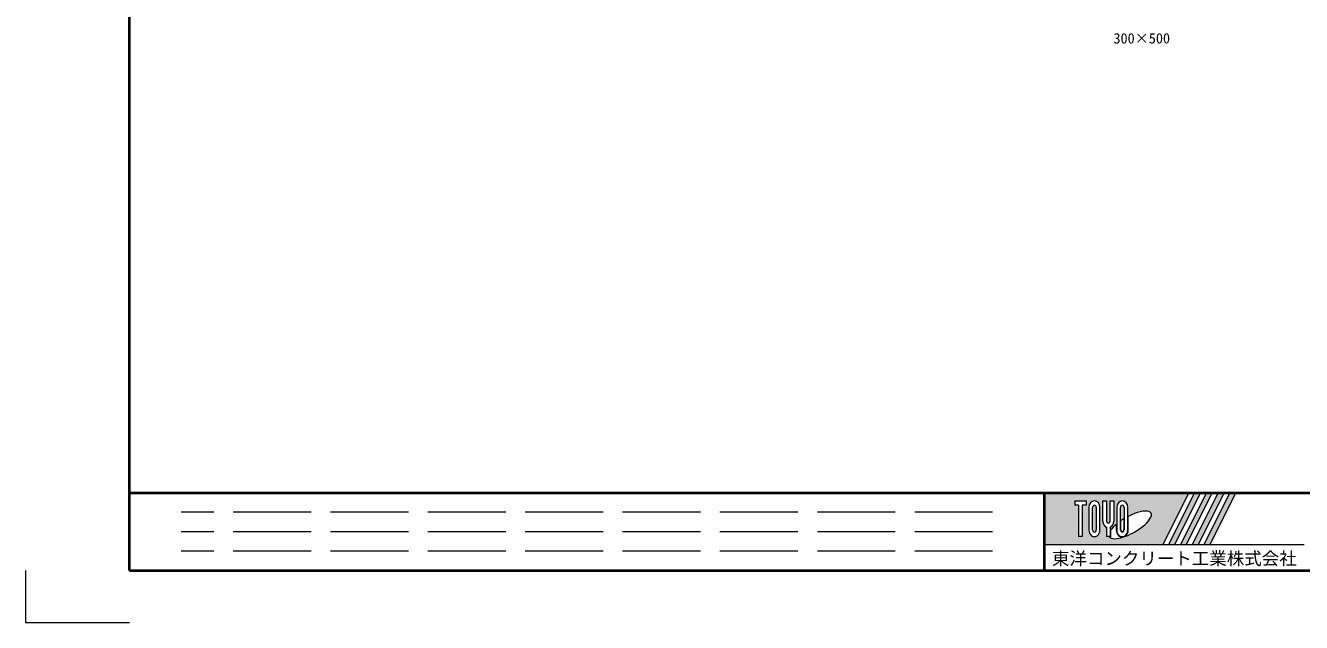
# Model space of a CAD drawing. Units: millimetres at full size; details may follow other scales. Extents: x -1809 to 57027, y -20349 to 17321.
# Drawn here: x 8600 to 13515, y 5187 to 7488 of the extents above; entities that cross this region are included whole.
import ezdxf
from ezdxf.enums import TextEntityAlignment as Align

# ---------------------------------------------------------------- set-up
doc = ezdxf.new("R2010")
doc.units = ezdxf.units.MM
doc.header["$LTSCALE"] = 50
doc.linetypes.add('DASHED', pattern=[7.5, 6, -1.5])
for name, color, linetype, lineweight in [('Defpoints_3', 1, 'Continuous', 13), ('図枠', 7, 'Continuous', 5), ('補助線', 8, 'Continuous', 13)]:
    doc.layers.add(name, color=color, linetype=linetype, lineweight=lineweight)
doc.layers.add('文字', color=7, linetype='Continuous')
doc.styles.add('ＭＳ ゴシック', font='')
doc.styles.add('ＭＳ 明朝', font='')
doc.styles.get('ＭＳ ゴシック').set_extended_font_data('MS Gothic')
doc.styles.get('ＭＳ 明朝').set_extended_font_data('MS Mincho')

msp = doc.modelspace()

# ---------------------------------------------------------------- hatches: boundary and pattern name
at = {"layer": '図枠'}
h = msp.add_hatch(color=256, dxfattribs=at)
h.paths.add_polyline_path([(12525, 5687.12), (12525, 5487.12), (12980.31, 5487.12), (13080.31, 5687.12)])
edge = h.paths.add_edge_path(flags=16)
edge.add_ellipse((12854.45, 5563.28), major_axis=(80.81, 45.23), ratio=0.3471473, start_angle=-144.31122, end_angle=72.1899, ccw=False)
edge.add_ellipse((12824.52, 5543.75), major_axis=(0, 27.5), ratio=0.8463542, start_angle=-160.70346, end_angle=-90)
edge.add_line((12847.8, 5543.75), (12847.8, 5596.17))
edge = h.paths.add_edge_path(flags=16)
edge.add_ellipse((12824.52, 5630.48), major_axis=(0, 25.38), ratio=0.8463542, start_angle=-90, end_angle=90, ccw=False)
edge.add_line((12846.01, 5630.48), (12846.01, 5543.75))
edge.add_ellipse((12824.52, 5543.75), major_axis=(0, 25.38), ratio=0.8463542, start_angle=90, end_angle=-90, ccw=False)
edge.add_line((12803.04, 5543.75), (12803.04, 5630.48))
edge = h.paths.add_edge_path(flags=16)
edge.add_line((12831.69, 5630.48), (12831.69, 5543.75))
edge.add_ellipse((12824.52, 5543.75), major_axis=(0, 8.46), ratio=0.8463542, start_angle=90, end_angle=-90, ccw=False)
edge.add_line((12817.36, 5543.75), (12817.36, 5630.48))
edge.add_ellipse((12824.52, 5630.48), major_axis=(0, 8.46), ratio=0.8463542, start_angle=-90, end_angle=90, ccw=False)
edge = h.paths.add_edge_path(flags=16)
edge.add_line((12829.9, 5586.15), (12829.9, 5543.75))
edge.add_ellipse((12824.52, 5543.75), major_axis=(0, 6.35), ratio=0.8463542, start_angle=90, end_angle=-90, ccw=False)
edge.add_line((12819.15, 5543.75), (12819.15, 5579.21))
edge.add_ellipse((12854.45, 5563.28), major_axis=(80.81, 45.23), ratio=0.3471473, start_angle=107.79174, end_angle=126.47132, ccw=False)
edge = h.paths.add_edge_path(flags=16)
edge.add_ellipse((12770.81, 5578.13), major_axis=(0, 25.38), ratio=0.8463542, start_angle=-163.34117, end_angle=-90, ccw=False)
edge.add_line((12777.97, 5554.19), (12777.97, 5518.37))
edge.add_line((12777.97, 5518.37), (12763.65, 5518.37))
edge.add_line((12763.65, 5518.37), (12763.65, 5554.19))
edge.add_ellipse((12770.81, 5578.13), major_axis=(0, 25.38), ratio=0.8463542, start_angle=90, end_angle=163.34117, ccw=False)
edge.add_line((12749.33, 5578.13), (12749.33, 5655.87))
edge.add_line((12749.33, 5655.87), (12763.65, 5655.87))
edge.add_line((12763.65, 5655.87), (12763.65, 5578.13))
edge.add_ellipse((12770.81, 5578.13), major_axis=(0, 8.46), ratio=0.8463542, start_angle=90, end_angle=-90)
edge.add_line((12777.97, 5578.13), (12777.97, 5655.87))
edge.add_line((12777.97, 5655.87), (12792.3, 5655.87))
edge.add_line((12792.3, 5655.87), (12792.3, 5578.13))
edge = h.paths.add_edge_path(flags=16)
edge.add_line((12801.25, 5565.64), (12801.25, 5543.75))
edge.add_ellipse((12824.52, 5543.75), major_axis=(0, 27.5), ratio=0.8463542, start_angle=90, end_angle=-171.54427)
edge.add_ellipse((12854.45, 5563.28), major_axis=(80.81, 45.23), ratio=0.3471473, start_angle=-178.64954, end_angle=-148.29244, ccw=False)
edge.add_line((12774.89, 5516.25), (12779.76, 5516.25))
edge.add_line((12779.76, 5516.25), (12779.76, 5543.06))
edge.add_ellipse((12854.45, 5563.28), major_axis=(80.81, 45.23), ratio=0.3471473, start_angle=148.21912, end_angle=165.90812, ccw=False)
edge = h.paths.add_edge_path(flags=16)
edge.add_ellipse((12717.1, 5630.48), major_axis=(0, 25.38), ratio=0.8463542, start_angle=-90, end_angle=90, ccw=False)
edge.add_line((12738.59, 5630.48), (12738.59, 5543.75))
edge.add_ellipse((12717.1, 5543.75), major_axis=(0, 25.38), ratio=0.8463542, start_angle=90, end_angle=-90, ccw=False)
edge.add_line((12695.62, 5543.75), (12695.62, 5630.48))
edge = h.paths.add_edge_path(flags=16)
edge.add_line((12724.26, 5630.48), (12724.26, 5543.75))
edge.add_ellipse((12717.1, 5543.75), major_axis=(0, 8.46), ratio=0.8463542, start_angle=90, end_angle=-90, ccw=False)
edge.add_line((12709.94, 5543.75), (12709.94, 5630.48))
edge.add_ellipse((12717.1, 5630.48), major_axis=(0, 8.46), ratio=0.8463542, start_angle=-90, end_angle=90, ccw=False)
h.paths.add_polyline_path([(12684.88, 5655.87), (12684.88, 5638.94), (12670.55, 5638.94), (12670.55, 5518.37), (12656.23, 5518.37), (12656.23, 5638.94), (12641.91, 5638.94), (12641.91, 5655.87)], flags=16)
for points in [[(13003, 5487.12), (13025.69, 5487.12), (13125.69, 5687.12), (13103, 5687.12)], [(13171.06, 5687.12), (13148.38, 5687.12), (13048.38, 5487.12), (13071.06, 5487.12)], [(13216.44, 5687.12), (13193.75, 5687.12), (13093.75, 5487.12), (13116.44, 5487.12)], [(13261.81, 5687.12), (13239.12, 5687.12), (13139.12, 5487.12), (13161.81, 5487.12)]]:
    msp.add_hatch(color=256, dxfattribs=at).paths.add_polyline_path(points)

# ---------------------------------------------------------------- linework, layer by layer
at = {"layer": 'Defpoints_3'}
for p, q in [((8600, 5387.12), (8600, 5187.12)), ((8600, 5187.12), (9000, 5187.12))]:
    msp.add_line(p, q, dxfattribs=at)
at = {"layer": '図枠', "lineweight": 40}
for p, q in [((9000, 5387.12), (9000, 10927.12)), ((9000, 5687.12), (16800, 5687.12)), ((12525, 5387.12), (12525, 5687.12)), ((9000, 5387.12), (16800, 5387.12))]:
    msp.add_line(p, q, dxfattribs=at)
at = {"layer": '図枠'}
for p, q in [((12525, 5687.12), (13080.31, 5687.12)), ((12641.91, 5655.87), (12641.91, 5638.94)), ((12641.91, 5655.87), (12684.88, 5655.87)), ((12684.88, 5655.87), (12684.88, 5638.94)), ((12749.33, 5655.87), (12763.65, 5655.87)), ((12749.33, 5578.13), (12749.33, 5655.87)), ((12763.65, 5655.87), (12763.65, 5578.13)), ((12777.97, 5655.87), (12792.3, 5655.87)), ((12777.97, 5578.13), (12777.97, 5655.87)), ((12792.3, 5655.87), (12792.3, 5578.13)), ((13080.31, 5687.12), (12980.31, 5487.12)), ((13103, 5687.12), (13003, 5487.12)), ((13125.69, 5687.12), (13025.69, 5487.12)), ((13148.38, 5687.12), (13048.38, 5487.12)), ((13171.06, 5687.12), (13071.06, 5487.12)), ((13193.75, 5687.12), (13093.75, 5487.12)), ((13103, 5687.12), (13125.69, 5687.12)), ((13216.44, 5687.12), (13116.44, 5487.12)), ((13239.12, 5687.12), (13139.12, 5487.12)), ((13148.38, 5687.12), (13171.06, 5687.12)), ((13261.81, 5687.12), (13161.81, 5487.12)), ((13193.75, 5687.12), (13216.44, 5687.12)), ((13239.12, 5687.12), (13261.81, 5687.12)), ((12656.23, 5638.94), (12641.91, 5638.94)), ((12656.23, 5638.94), (12656.23, 5518.37)), ((12670.55, 5638.94), (12670.55, 5518.37)), ((12684.88, 5638.94), (12670.55, 5638.94)), ((12695.62, 5630.48), (12695.62, 5543.75)), ((12709.94, 5543.75), (12709.94, 5630.48)), ((12724.26, 5630.48), (12724.26, 5543.75)), ((12738.59, 5543.75), (12738.59, 5630.48)), ((12803.04, 5630.48), (12803.04, 5543.75)), ((12817.36, 5543.75), (12817.36, 5630.48)), ((12831.69, 5630.48), (12831.69, 5543.75)), ((12846.01, 5543.75), (12846.01, 5630.48)), ((12763.65, 5554.19), (12763.65, 5518.37)), ((12777.97, 5554.19), (12777.97, 5518.37)), ((12801.25, 5565.64), (12801.25, 5543.75)), ((12819.15, 5543.75), (12819.15, 5579.21)), ((12829.9, 5586.15), (12829.9, 5543.75)), ((12847.8, 5543.75), (12847.8, 5596.17)), ((12670.55, 5518.37), (12656.23, 5518.37)), ((12777.97, 5518.37), (12763.65, 5518.37)), ((12774.89, 5516.25), (12779.76, 5516.25)), ((12779.76, 5543.06), (12779.76, 5516.25)), ((12525, 5487.12), (12980.31, 5487.12)), ((13003, 5487.12), (13025.69, 5487.12)), ((13048.38, 5487.12), (13071.06, 5487.12)), ((13093.75, 5487.12), (13116.44, 5487.12)), ((13139.12, 5487.12), (13161.81, 5487.12))]:
    msp.add_line(p, q, dxfattribs=at)
at = {"layer": '図枠', "linetype": 'DASHED', "lineweight": 9}
for p, q in [((12325, 5612.12), (9200, 5612.12)), ((12325, 5537.12), (9200, 5537.12)), ((12325, 5462.12), (9200, 5462.12))]:
    msp.add_line(p, q, dxfattribs=at)
at = {"layer": '図枠'}
for centre, major_axis, ratio, start_param, end_param in [((12717.1, 5630.48), (0, 25.38), 0.846354, 4.712389, 7.8539816), ((12824.52, 5630.48), (0, 25.38), 0.846354, 4.712389, 7.8539816), ((12717.1, 5630.48), (0, 8.46), 0.846354, 4.712389, 7.8539816), ((12824.52, 5630.48), (0, 8.46), 0.846354, 4.712389, 7.8539816), ((12854.45, 5563.28), (80.81, 45.23), 0.347147, 4.2621853, 7.7429163), ((12770.81, 5578.13), (0, 25.38), 0.846354, 1.5707963, 2.8017557), ((12770.81, 5578.13), (0, 8.46), 0.846354, 1.5707963, 4.712389), ((12770.81, 5578.13), (0, 25.38), 0.846354, 3.4814296, 4.712389), ((12854.45, 5563.28), (80.81, 45.23), 0.347147, 2.0815197, 2.5155126), ((12854.45, 5563.28), (80.81, 45.23), 0.347147, 1.6817405, 1.8219833), ((12717.1, 5543.75), (0, 25.38), 0.846354, 1.5707963, 4.712389), ((12717.1, 5543.75), (0, 8.46), 0.846354, 1.5707963, 4.712389), ((12854.45, 5563.28), (80.81, 45.23), 0.347147, 3.2093975, 4.2004451), ((12824.52, 5543.75), (0, 27.5), 0.846354, 1.5707963, 3.3154679), ((12824.52, 5543.75), (0, 25.38), 0.846354, 1.5707963, 4.712389), ((12824.52, 5543.75), (0, 8.46), 0.846354, 1.5707963, 4.712389), ((12824.52, 5543.75), (0, 6.35), 0.846354, 1.5707963, 4.712389), ((12824.52, 5543.75), (0, 27.5), 0.846354, 3.5338438, 4.712389)]:
    msp.add_ellipse(centre, major_axis=major_axis, ratio=ratio, start_param=start_param, end_param=end_param, dxfattribs=at)
at = {"layer": '補助線'}
msp.add_line((12525, 5487.12), (13525, 5487.12), dxfattribs=at)

# ---------------------------------------------------------------- texts
at = {"layer": '図枠', "style": 'ＭＳ ゴシック'}
msp.add_text('東洋コンクリート工業株式会社', height=49.37, dxfattribs=at).set_placement((13025, 5433.99), align=Align.MIDDLE_CENTER)
at = {"layer": '文字', "style": 'ＭＳ 明朝'}
msp.add_text('300×500', height=40.03, dxfattribs=at).set_placement((12899.52, 7438.72), align=Align.MIDDLE_CENTER)

doc.saveas('drawing.dxf')
